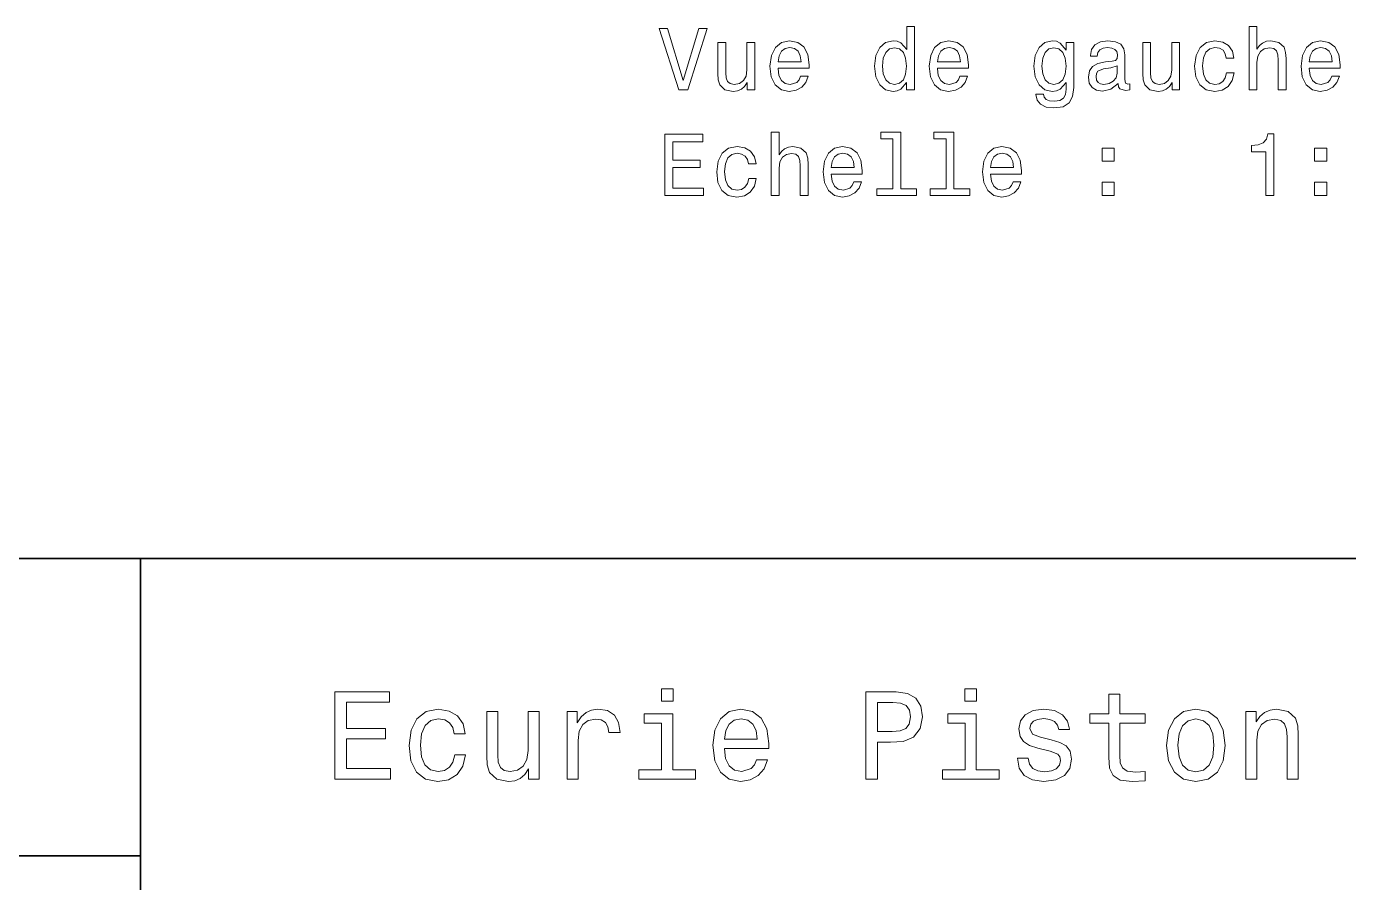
# Model space of a CAD drawing. Extents: x 0 to 420, y 0 to 297.
# Drawn here: x 278.5 to 354.1, y 51.5 to 100.4 of the extents above; entities that cross this region are included whole.
import ezdxf

# ---------------------------------------------------------------- set-up
doc = ezdxf.new("R2010")
doc.units = 0

msp = doc.modelspace()

# ---------------------------------------------------------------- linework, layer by layer
at = {"color": 7, "lineweight": 35}
for p, q in [((220, 70), (410, 70)), ((285, 10), (285, 70)), ((220, 53), (285, 53))]:
    msp.add_line(p, q, dxfattribs=at)
at = {"color": 7, "lineweight": 13}
for points in [[(316.902802, 100.31823), (316.025269, 97.337685), (315.122528, 100.31823), (314.643433, 100.31823), (315.773102, 96.813187), (316.277435, 96.813187), (317.381897, 100.31823)], [(328.789673, 97.231773), (328.789673, 96.813187), (329.23349, 96.813187), (329.23349, 100.434227), (328.794739, 100.434227), (328.794739, 99.107857), (328.456818, 99.491142), (328.250061, 99.581917), (328.013031, 99.617218), (327.584351, 99.516357), (327.251495, 99.233932), (327.034637, 98.780045), (326.958984, 98.169815), (327.034637, 97.559586), (327.251495, 97.100647), (327.584351, 96.813187), (328.013031, 96.717369), (328.250061, 96.75267), (328.461884, 96.843445)], [(348.377563, 96.813187), (348.821381, 96.813187), (348.821381, 98.376587), (348.86676, 98.734657), (349.013031, 98.996902), (349.23996, 99.158287), (349.542572, 99.218803), (349.784637, 99.168373), (349.935944, 99.032204), (350.011597, 98.80526), (350.036804, 98.50267), (350.036804, 96.813187), (350.480591, 96.813187), (350.480591, 98.593445), (350.460419, 98.951515), (350.369659, 99.249069), (350.072113, 99.5214), (349.608124, 99.617218), (349.355957, 99.581917), (349.139099, 99.486099), (348.95755, 99.334801), (348.821381, 99.128029), (348.821381, 100.434227), (348.377563, 100.434227)], [(320.105255, 99.5214), (319.661438, 99.5214), (319.661438, 97.958), (319.611023, 97.594887), (319.464752, 97.332642), (319.237823, 97.171257), (318.940247, 97.120827), (318.703217, 97.161171), (318.551941, 97.282204), (318.466187, 97.488976), (318.446014, 97.781487), (318.446014, 99.5214), (318.002228, 99.5214), (318.002228, 97.741142), (318.017365, 97.383072), (318.113159, 97.085518), (318.40567, 96.813187), (318.874695, 96.717369), (319.126862, 96.75267), (319.343719, 96.843445), (319.530304, 96.999786), (319.68161, 97.22673), (319.68161, 96.813187), (320.105255, 96.813187)], [(321.441711, 98.038689), (323.216919, 98.038689), (323.221954, 98.245461), (323.141266, 98.825432), (322.919373, 99.259155), (322.566345, 99.5214), (322.097321, 99.617218), (321.638397, 99.516357), (321.28537, 99.233932), (321.058411, 98.775002), (320.977722, 98.169815), (321.053375, 97.5495), (321.280304, 97.095604), (321.628296, 96.813187), (322.082184, 96.717369), (322.475555, 96.782928), (322.79834, 96.954399), (323.03537, 97.22673), (323.171539, 97.589844), (322.732758, 97.589844), (322.641998, 97.388115), (322.510864, 97.236816), (322.137665, 97.115784), (321.850189, 97.171257), (321.633331, 97.347771), (321.492126, 97.635231), (321.441711, 98.02356)], [(321.441711, 98.411888), (321.497192, 98.759872), (321.633331, 99.017075), (321.840118, 99.173416), (322.112457, 99.228889), (322.37973, 99.173416), (322.586517, 99.017075), (322.712585, 98.759872), (322.757996, 98.411888)], [(328.088684, 99.218803), (328.381195, 99.148201), (328.603088, 98.951515), (328.734222, 98.623703), (328.784637, 98.169815), (328.734222, 97.710884), (328.603088, 97.383072), (328.381195, 97.181343), (328.088684, 97.115784), (327.81131, 97.181343), (327.599487, 97.383072), (327.458282, 97.715927), (327.412872, 98.169815), (327.458282, 98.61866), (327.599487, 98.946472), (327.81131, 99.148201)], [(330.549774, 98.038689), (332.324982, 98.038689), (332.330017, 98.245461), (332.249329, 98.825432), (332.027435, 99.259155), (331.674408, 99.5214), (331.205383, 99.617218), (330.74646, 99.516357), (330.393433, 99.233932), (330.166473, 98.775002), (330.085785, 98.169815), (330.161438, 97.5495), (330.388397, 97.095604), (330.736359, 96.813187), (331.190247, 96.717369), (331.583618, 96.782928), (331.906403, 96.954399), (332.143433, 97.22673), (332.279602, 97.589844), (331.840851, 97.589844), (331.750061, 97.388115), (331.618927, 97.236816), (331.245728, 97.115784), (330.958282, 97.171257), (330.741425, 97.347771), (330.600189, 97.635231), (330.549774, 98.02356)], [(330.549774, 98.411888), (330.605255, 98.759872), (330.741425, 99.017075), (330.948181, 99.173416), (331.22052, 99.228889), (331.487823, 99.173416), (331.69458, 99.017075), (331.820679, 98.759872), (331.866058, 98.411888)], [(338.341553, 96.934227), (338.341553, 99.5214), (337.917938, 99.5214), (337.917938, 99.082642), (337.569946, 99.481056), (337.358124, 99.581917), (337.121094, 99.617218), (336.692413, 99.516357), (336.359558, 99.233932), (336.1427, 98.780045), (336.067078, 98.169815), (336.1427, 97.554543), (336.359558, 97.100647), (336.692413, 96.813187), (337.121094, 96.717369), (337.363159, 96.75267), (337.564911, 96.843445), (337.917938, 97.22673), (337.917938, 96.843445), (337.877594, 96.540855), (337.766632, 96.32399), (337.55481, 96.197914), (337.237091, 96.152527), (336.959717, 96.182785), (336.763031, 96.25843), (336.647034, 96.389557), (336.611725, 96.566071), (336.183044, 96.566071), (336.183044, 96.545898), (336.248627, 96.223129), (336.450348, 95.981056), (336.773102, 95.824715), (337.211884, 95.769241), (337.736359, 95.844887), (338.084351, 96.056702), (338.281036, 96.424858)], [(336.526001, 98.169815), (336.571381, 98.61866), (336.70755, 98.951515), (336.919373, 99.148201), (337.201782, 99.218803), (337.499329, 99.148201), (337.721252, 98.951515), (337.857422, 98.61866), (337.907837, 98.169815), (337.857422, 97.710884), (337.721252, 97.383072), (337.499329, 97.181343), (337.201782, 97.115784), (336.919373, 97.181343), (336.70755, 97.383072), (336.571381, 97.715927)], [(340.878296, 97.166214), (340.878296, 97.151085), (340.903503, 96.979614), (340.979156, 96.858574), (341.296875, 96.762756), (341.544006, 96.803101), (341.544006, 97.146042), (341.43811, 97.130913), (341.296875, 97.196472), (341.271667, 97.398201), (341.271667, 98.800217), (341.211151, 99.158287), (341.034637, 99.410446), (340.72699, 99.561745), (340.293274, 99.617218), (339.869659, 99.556702), (339.556976, 99.385231), (339.360291, 99.117943), (339.294739, 98.764915), (339.294739, 98.734657), (339.693146, 98.734657), (339.728455, 98.946472), (339.839386, 99.097771), (340.020966, 99.188545), (340.278168, 99.223846), (340.525269, 99.198631), (340.701782, 99.122986), (340.807709, 98.991859), (340.842987, 98.810303), (340.822815, 98.598488), (340.742126, 98.492584), (340.540405, 98.442146), (340.16217, 98.401802), (339.728455, 98.311028), (339.420807, 98.149643), (339.239258, 97.897484), (339.183777, 97.524284), (339.234222, 97.191429), (339.390564, 96.944313), (339.6427, 96.787971), (339.990692, 96.732498), (340.459717, 96.838402)], [(344.393433, 99.5214), (343.949615, 99.5214), (343.949615, 97.958), (343.8992, 97.594887), (343.75293, 97.332642), (343.526001, 97.171257), (343.228455, 97.120827), (342.991425, 97.161171), (342.840118, 97.282204), (342.754395, 97.488976), (342.734222, 97.781487), (342.734222, 99.5214), (342.290405, 99.5214), (342.290405, 97.741142), (342.305542, 97.383072), (342.401367, 97.085518), (342.693848, 96.813187), (343.162872, 96.717369), (343.415039, 96.75267), (343.631897, 96.843445), (343.818512, 96.999786), (343.969788, 97.22673), (343.969788, 96.813187), (344.393433, 96.813187)], [(347.066345, 98.623703), (347.505096, 98.623703), (347.414307, 99.027161), (347.197449, 99.344887), (346.859558, 99.541573), (346.420807, 99.617218), (345.936646, 99.516357), (345.568512, 99.233932), (345.336517, 98.775002), (345.255829, 98.159729), (345.331482, 97.5495), (345.558411, 97.095604), (345.916473, 96.813187), (346.40567, 96.717369), (346.839386, 96.793015), (347.177307, 97.004829), (347.409271, 97.337685), (347.510132, 97.781487), (347.086517, 97.781487), (347.010864, 97.499069), (346.869659, 97.287247), (346.667938, 97.156128), (346.420807, 97.115784), (346.113159, 97.181343), (345.891266, 97.383072), (345.755096, 97.710884), (345.709717, 98.174858), (345.755096, 98.628746), (345.896301, 98.956558), (346.12326, 99.158287), (346.420807, 99.228889), (346.683044, 99.183502), (346.87973, 99.067513), (347.010864, 98.87587)], [(351.801941, 98.038689), (353.577148, 98.038689), (353.582184, 98.245461), (353.501495, 98.825432), (353.279602, 99.259155), (352.926575, 99.5214), (352.45755, 99.617218), (351.998627, 99.516357), (351.645599, 99.233932), (351.41864, 98.775002), (351.337952, 98.169815), (351.413605, 97.5495), (351.640533, 97.095604), (351.988525, 96.813187), (352.442413, 96.717369), (352.835785, 96.782928), (353.158569, 96.954399), (353.395599, 97.22673), (353.531769, 97.589844), (353.092987, 97.589844), (353.002228, 97.388115), (352.871094, 97.236816), (352.497894, 97.115784), (352.210419, 97.171257), (351.993561, 97.347771), (351.852356, 97.635231), (351.801941, 98.02356)], [(351.801941, 98.411888), (351.857391, 98.759872), (351.993561, 99.017075), (352.200348, 99.173416), (352.472687, 99.228889), (352.73996, 99.173416), (352.946747, 99.017075), (353.072815, 98.759872), (353.118225, 98.411888)], [(340.827881, 97.761314), (340.767365, 97.499069), (340.605957, 97.297333), (340.363892, 97.166214), (340.066345, 97.120827), (339.874695, 97.146042), (339.738525, 97.22673), (339.652802, 97.367943), (339.627594, 97.564629), (339.647766, 97.741142), (339.728455, 97.867218), (340.051208, 98.00843), (340.459717, 98.068947), (340.827881, 98.189987)], [(314.966187, 90.766357), (317.185211, 90.766357), (317.185211, 91.189987), (315.430176, 91.189987), (315.430176, 92.375145), (316.993561, 92.375145), (316.993561, 92.793732), (315.430176, 92.793732), (315.430176, 93.842728), (317.144867, 93.842728), (317.144867, 94.266357), (314.966187, 94.266357)], [(321.053375, 90.766357), (321.497192, 90.766357), (321.497192, 92.329758), (321.542572, 92.687828), (321.688812, 92.950073), (321.915771, 93.111458), (322.218353, 93.171974), (322.460419, 93.121544), (322.611725, 92.985374), (322.687378, 92.75843), (322.712585, 92.455841), (322.712585, 90.766357), (323.156403, 90.766357), (323.156403, 92.546616), (323.13623, 92.904686), (323.045441, 93.20224), (322.747894, 93.474571), (322.283936, 93.570389), (322.031769, 93.535088), (321.814911, 93.43927), (321.633331, 93.287971), (321.497192, 93.0812), (321.497192, 94.387398), (321.053375, 94.387398)], [(328.007996, 94.014198), (328.007996, 91.139557), (327.095154, 91.139557), (327.095154, 90.766357), (329.359558, 90.766357), (329.359558, 91.139557), (328.451782, 91.139557), (328.451782, 94.387398), (327.312012, 94.387398), (327.312012, 94.014198)], [(331.044006, 94.014198), (331.044006, 91.139557), (330.131195, 91.139557), (330.131195, 90.766357), (332.395599, 90.766357), (332.395599, 91.139557), (331.487823, 91.139557), (331.487823, 94.387398), (330.348053, 94.387398), (330.348053, 94.014198)], [(349.33075, 90.766357), (349.789673, 90.766357), (349.789673, 94.291573), (349.446747, 94.291573), (349.355957, 93.98394), (349.174408, 93.777161), (348.897034, 93.656128), (348.513733, 93.615784), (348.513733, 93.257713), (349.33075, 93.257713)], [(319.742126, 92.576874), (320.180908, 92.576874), (320.090118, 92.980331), (319.87326, 93.298058), (319.53537, 93.494743), (319.096588, 93.570389), (318.612457, 93.469528), (318.244293, 93.187103), (318.012299, 92.728172), (317.93161, 92.1129), (318.007263, 91.50267), (318.234222, 91.048775), (318.592285, 90.766357), (319.081482, 90.67054), (319.515198, 90.746185), (319.853088, 90.958), (320.085083, 91.290855), (320.185944, 91.734657), (319.762299, 91.734657), (319.686646, 91.45224), (319.545441, 91.240417), (319.343719, 91.109299), (319.096588, 91.068954), (318.788971, 91.134514), (318.567047, 91.336243), (318.430908, 91.664055), (318.385498, 92.128029), (318.430908, 92.581917), (318.572113, 92.909729), (318.799042, 93.111458), (319.096588, 93.18206), (319.358856, 93.136673), (319.555542, 93.020683), (319.686646, 92.829041)], [(324.477722, 91.991859), (326.25293, 91.991859), (326.257996, 92.198631), (326.177307, 92.778603), (325.955383, 93.212326), (325.602356, 93.474571), (325.133331, 93.570389), (324.674408, 93.469528), (324.321381, 93.187103), (324.094452, 92.728172), (324.013733, 92.122986), (324.089386, 91.50267), (324.316345, 91.048775), (324.664337, 90.766357), (325.118225, 90.67054), (325.511597, 90.736099), (325.834351, 90.90757), (326.071381, 91.179901), (326.20755, 91.543015), (325.768799, 91.543015), (325.678009, 91.341286), (325.546875, 91.189987), (325.173676, 91.068954), (324.88623, 91.124428), (324.669373, 91.300941), (324.528168, 91.588402), (324.477722, 91.97673)], [(324.477722, 92.365059), (324.533203, 92.713043), (324.669373, 92.970245), (324.876129, 93.126587), (325.148468, 93.18206), (325.415771, 93.126587), (325.622528, 92.970245), (325.748627, 92.713043), (325.794006, 92.365059)], [(333.585785, 91.991859), (335.361023, 91.991859), (335.366058, 92.198631), (335.28537, 92.778603), (335.063446, 93.212326), (334.710449, 93.474571), (334.241425, 93.570389), (333.782471, 93.469528), (333.429443, 93.187103), (333.202515, 92.728172), (333.121826, 92.122986), (333.197479, 91.50267), (333.424408, 91.048775), (333.7724, 90.766357), (334.226288, 90.67054), (334.619659, 90.736099), (334.942413, 90.90757), (335.179443, 91.179901), (335.315613, 91.543015), (334.876862, 91.543015), (334.786072, 91.341286), (334.654968, 91.189987), (334.281769, 91.068954), (333.994293, 91.124428), (333.777435, 91.300941), (333.63623, 91.588402), (333.585785, 91.97673)], [(333.585785, 92.365059), (333.641266, 92.713043), (333.777435, 92.970245), (333.984222, 93.126587), (334.256531, 93.18206), (334.523834, 93.126587), (334.730591, 92.970245), (334.856689, 92.713043), (334.902069, 92.365059)], [(339.965485, 92.723129), (340.661438, 92.723129), (340.661438, 93.474571), (339.965485, 93.474571)], [(352.109558, 92.723129), (352.805542, 92.723129), (352.805542, 93.474571), (352.109558, 93.474571)], [(339.965485, 90.766357), (340.661438, 90.766357), (340.661438, 91.517799), (339.965485, 91.517799)], [(352.109558, 90.766357), (352.805542, 90.766357), (352.805542, 91.517799), (352.109558, 91.517799)], [(296.109497, 57.381123), (299.279541, 57.381123), (299.279541, 57.986309), (296.772339, 57.986309), (296.772339, 59.679394), (299.005768, 59.679394), (299.005768, 60.277374), (296.772339, 60.277374), (296.772339, 61.775936), (299.221893, 61.775936), (299.221893, 62.381123), (296.109497, 62.381123)], [(315.439484, 62.554031), (314.76944, 62.554031), (314.76944, 61.833572), (315.439484, 61.833572)], [(326.462524, 57.381123), (327.125366, 57.381123), (327.125366, 59.492073), (327.860229, 59.492073), (328.602295, 59.528095), (329.193085, 59.780258), (329.574921, 60.270172), (329.70462, 60.940201), (329.60376, 61.559795), (329.315552, 62.013687), (328.840057, 62.287464), (328.19165, 62.381123), (326.462524, 62.381123)], [(332.788177, 62.554031), (332.118164, 62.554031), (332.118164, 61.833572), (332.788177, 61.833572)], [(340.353027, 60.579971), (340.353027, 58.64193), (340.39624, 58.015129), (340.597992, 57.582851), (341.001434, 57.330688), (341.685883, 57.244236), (342.43515, 57.280258), (342.43515, 57.827808), (341.887604, 57.78458), (341.390503, 57.842216), (341.123932, 58.022331), (341.008636, 58.324928), (340.98703, 58.75), (340.98703, 60.579971), (342.43515, 60.579971), (342.43515, 61.120316), (340.98703, 61.120316), (340.98703, 62.251438), (340.353027, 62.251438), (340.353027, 61.120316), (339.257935, 61.120316), (339.257935, 60.579971)], [(302.932281, 59.967579), (303.559082, 59.967579), (303.429382, 60.543945), (303.119598, 60.997837), (302.636871, 61.278816), (302.010071, 61.386887), (301.318451, 61.242794), (300.792511, 60.839336), (300.46109, 60.183716), (300.345825, 59.304752), (300.453888, 58.432995), (300.778107, 57.78458), (301.289612, 57.381123), (301.988464, 57.244236), (302.608063, 57.352303), (303.09079, 57.6549), (303.42218, 58.130402), (303.566284, 58.764408), (302.96109, 58.764408), (302.853027, 58.36095), (302.651306, 58.058357), (302.363098, 57.871037), (302.010071, 57.8134), (301.570618, 57.907059), (301.253601, 58.195244), (301.059082, 58.663544), (300.994232, 59.326366), (301.059082, 59.974781), (301.260803, 60.443081), (301.585022, 60.731266), (302.010071, 60.83213), (302.384735, 60.767288), (302.66571, 60.601585), (302.853027, 60.327808)], [(307.788177, 61.25), (307.154175, 61.25), (307.154175, 59.016571), (307.082123, 58.497837), (306.873199, 58.123196), (306.548981, 57.892651), (306.123901, 57.820602), (305.785309, 57.878242), (305.569153, 58.051151), (305.446686, 58.346542), (305.417877, 58.764408), (305.417877, 61.25), (304.783875, 61.25), (304.783875, 58.706772), (304.805481, 58.195244), (304.942352, 57.770172), (305.360229, 57.381123), (306.030243, 57.244236), (306.390503, 57.294666), (306.700287, 57.424351), (306.966858, 57.647694), (307.182983, 57.971901), (307.182983, 57.381123), (307.788177, 57.381123)], [(309.380402, 57.381123), (310.014404, 57.381123), (310.014404, 59.592937), (310.079254, 60.12608), (310.273773, 60.507923), (310.59079, 60.738472), (311.015839, 60.817722), (311.332855, 60.767288), (311.570618, 60.623199), (311.714691, 60.378242), (311.765137, 60.046829), (312.406342, 60.046829), (312.319885, 60.630402), (312.082123, 61.048271), (311.685883, 61.30043), (311.145538, 61.386887), (310.778107, 61.32925), (310.46109, 61.185158), (310.180115, 60.940201), (309.956757, 60.608788), (309.956757, 61.25), (309.380402, 61.25)], [(318.371765, 59.131844), (320.907776, 59.131844), (320.914978, 59.427231), (320.799713, 60.255764), (320.482697, 60.875359), (319.978394, 61.25), (319.30835, 61.386887), (318.65274, 61.242794), (318.148407, 60.839336), (317.824219, 60.183716), (317.708923, 59.319164), (317.816986, 58.432995), (318.141205, 57.78458), (318.638336, 57.381123), (319.286743, 57.244236), (319.848694, 57.337894), (320.309784, 57.582851), (320.648407, 57.971901), (320.842926, 58.490631), (320.216125, 58.490631), (320.086456, 58.20245), (319.899139, 57.986309), (319.365997, 57.8134), (318.955322, 57.892651), (318.645538, 58.14481), (318.443787, 58.555473), (318.371765, 59.110229)], [(328.011536, 61.76873), (328.443787, 61.725502), (328.760803, 61.588615), (328.94812, 61.336452), (329.01297, 60.940201), (328.940918, 60.522331), (328.746399, 60.270172), (328.414978, 60.140488), (327.96109, 60.104465), (327.125366, 60.104465), (327.125366, 61.76873)], [(337.060516, 59.636166), (336.44812, 59.780258), (335.994232, 59.945965), (335.842926, 60.28458), (335.886169, 60.522331), (336.037476, 60.695244), (336.28241, 60.803314), (336.635437, 60.846542), (336.97406, 60.803314), (337.240631, 60.67363), (337.413544, 60.479107), (337.485596, 60.219738), (338.105194, 60.219738), (338.105194, 60.23415), (337.997131, 60.70245), (337.701721, 61.069885), (337.240631, 61.30043), (336.635437, 61.386887), (336.023041, 61.30043), (335.576355, 61.062679), (335.29538, 60.709652), (335.208923, 60.262966), (335.273773, 59.830688), (335.475494, 59.528095), (335.806915, 59.311958), (336.289612, 59.16066), (336.995667, 58.987751), (337.427948, 58.807636), (337.543213, 58.663544), (337.586456, 58.447407), (337.521606, 58.180836), (337.348694, 57.979107), (337.067719, 57.849422), (336.693085, 57.806194), (336.296814, 57.849422), (336.008636, 58.000721), (335.814117, 58.245674), (335.734863, 58.584293), (335.122467, 58.584293), (335.223328, 58.007923), (335.518738, 57.590057), (335.98703, 57.337894), (336.635437, 57.244236), (337.312683, 57.337894), (337.809814, 57.590057), (338.112396, 57.993515), (338.220459, 58.519451), (338.141205, 58.973343), (337.917877, 59.283138), (337.550415, 59.484871)], [(343.65274, 59.311958), (343.768005, 58.432995), (344.099426, 57.78458), (344.625366, 57.381123), (345.331421, 57.244236), (346.030273, 57.381123), (346.556213, 57.777374), (346.887604, 58.425793), (347.010101, 59.311958), (346.887604, 60.190922), (346.556213, 60.846542), (346.030273, 61.242794), (345.331421, 61.386887), (344.625366, 61.242794), (344.099426, 60.839336), (343.768005, 60.190922)], [(348.177246, 57.381123), (348.811249, 57.381123), (348.811249, 59.614552), (348.876099, 60.12608), (349.085022, 60.500717), (349.409241, 60.731266), (349.841492, 60.817722), (350.187317, 60.745674), (350.403473, 60.551151), (350.511536, 60.226944), (350.547546, 59.794666), (350.547546, 57.381123), (351.181549, 57.381123), (351.181549, 59.924351), (351.15274, 60.435879), (351.023071, 60.86095), (350.597992, 61.25), (349.93515, 61.386887), (349.567719, 61.336452), (349.257935, 61.199566), (348.991364, 60.969017), (348.78241, 60.659222), (348.78241, 61.25), (348.177246, 61.25)], [(315.417877, 57.914265), (315.417877, 61.120316), (313.789612, 61.120316), (313.789612, 60.579971), (314.783875, 60.579971), (314.783875, 57.914265), (313.48703, 57.914265), (313.48703, 57.381123), (316.729095, 57.381123), (316.729095, 57.914265)], [(318.371765, 59.664986), (318.451019, 60.162102), (318.645538, 60.529537), (318.940918, 60.75288), (319.329956, 60.83213), (319.711823, 60.75288), (320.007202, 60.529537), (320.187317, 60.162102), (320.252167, 59.664986)], [(332.766571, 57.914265), (332.766571, 61.120316), (331.138336, 61.120316), (331.138336, 60.579971), (332.132568, 60.579971), (332.132568, 57.914265), (330.835724, 57.914265), (330.835724, 57.381123), (334.07782, 57.381123), (334.07782, 57.914265)], [(344.301147, 59.319164), (344.365997, 59.967579), (344.567719, 60.435879), (344.891937, 60.72406), (345.331421, 60.824928), (345.763702, 60.72406), (346.087891, 60.443081), (346.289612, 59.967579), (346.361664, 59.319164), (346.289612, 58.663544), (346.087891, 58.188038), (345.763702, 57.899853), (345.331421, 57.806194), (344.891937, 57.899853), (344.567719, 58.188038), (344.365997, 58.663544)]]:
    msp.add_lwpolyline(points, close=True, dxfattribs=at)

doc.saveas('drawing.dxf')
